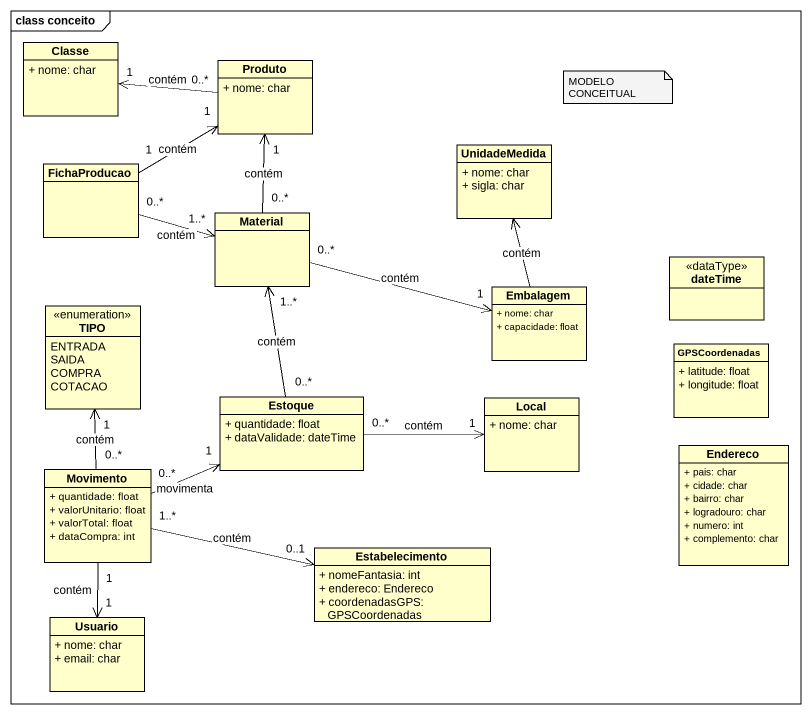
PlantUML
@startuml
mainframe class conceito
hide circle
hide empty members
skinparam classAttributeIconSize 0
class Classe {
  + nome: char
}
class Produto {
  + nome: char
}
class UnidadeMedida {
  + nome: char
  + sigla: char
}
class FichaProducao
class Material
class Embalagem {
  + nome: char
  + capacidade: float
}
class dateTime <<dataType>>
enum TIPO {
  ENTRADA
  SAIDA
  COMPRA
  COTACAO
}
class GPSCoordenadas {
  + latitude: float
  + longitude: float
}
class Estoque {
  + quantidade: float
  + dataValidade: dateTime
}
class Local {
  + nome: char
}
class Endereco {
  + pais: char
  + cidade: char
  + bairro: char
  + logradouro: char
  + numero: int
  + complemento: char
}
class Movimento {
  + quantidade: float
  + valorUnitario: float
  + valorTotal: float
  + dataCompra: int
}
class Estabelecimento {
  + nomeFantasia: int
  + endereco: Endereco
  + coordenadasGPS: GPSCoordenadas
}
class Usuario {
  + nome: char
  + email: char
}
Produto "0..*" -left-> "1" Classe : contém
FichaProducao "1" -right-> "1" Produto : contém
FichaProducao "0..*" -right-> "1..*" Material : contém
Material "0..*" -up-> "1" Produto : contém
Material "0..*" -right-> "1" Embalagem : contém
Embalagem -up-> UnidadeMedida : contém
Estoque "0..*" -up-> "1..*" Material : contém
Estoque "0..*" -right-> "1" Local : contém
Movimento "0..*" -up-> "1" TIPO : contém
Movimento "0..*" -right-> "1" Estoque : movimenta
Movimento "1..*" -right-> "0..1" Estabelecimento : contém
Movimento "1" --> "1" Usuario : contém
note as N1
  MODELO CONCEITUAL
end note
@enduml
